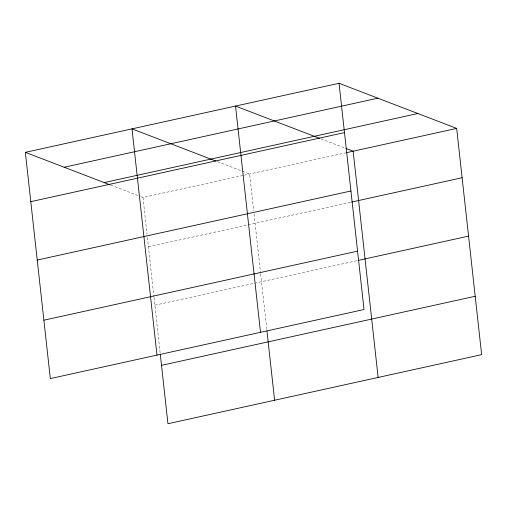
<?xml version="1.0" encoding="UTF-8"?>
<svg xmlns="http://www.w3.org/2000/svg" width="507" height="507" viewBox="0 0 507 507"><rect width="100%" height="100%" fill="white"/><g stroke="black" fill="none" stroke-linecap="round" stroke-linejoin="round"><path stroke-width="0.38" stroke-dasharray="2.54 1.9" d="M140.781 196.634L142.974 197.477L243.449 175.359M244.222 175.188L345.425 152.905M148.424 246.801L350.876 202.23M154.869 305.182L253.798 283.407M254.571 283.236L357.321 260.611M320.925 138.842L345.096 148.114M217.408 161.632L241.579 170.903M242.308 171.189L249.634 173.996L253.696 210.792M110.754 185.112L137.847 195.512M254.039 213.922L260.579 273.14M260.661 273.919L266.783 329.354M142.974 197.477L147.036 234.278M147.385 237.409L153.919 296.62M154.008 297.4L160.212 353.62"/><path stroke-width="0.76" d="M339.044 83.281L364.026 309.524L50.326 378.59L25.35 152.341L339.044 83.281L456.674 128.41L481.65 354.659L167.956 423.719L160.301 354.399M64.167 167.24L377.861 98.174M104.157 182.583L417.857 113.517M30.794 201.666L344.494 132.6M346.199 152.734L456.674 128.41M37.239 260.053L350.939 190.987M351.643 202.059L462.118 177.735M43.881 320.202L357.581 251.136M358.088 260.44L468.563 236.123M161.511 365.338L475.205 296.272M319.461 138.278L235.527 106.071L260.503 332.313M345.831 148.393L353.151 151.206L378.133 377.449M215.944 161.068L132.004 128.86L156.986 355.103M25.35 152.341L110.019 184.833M266.955 330.919L274.61 400.238"/></g></svg>
